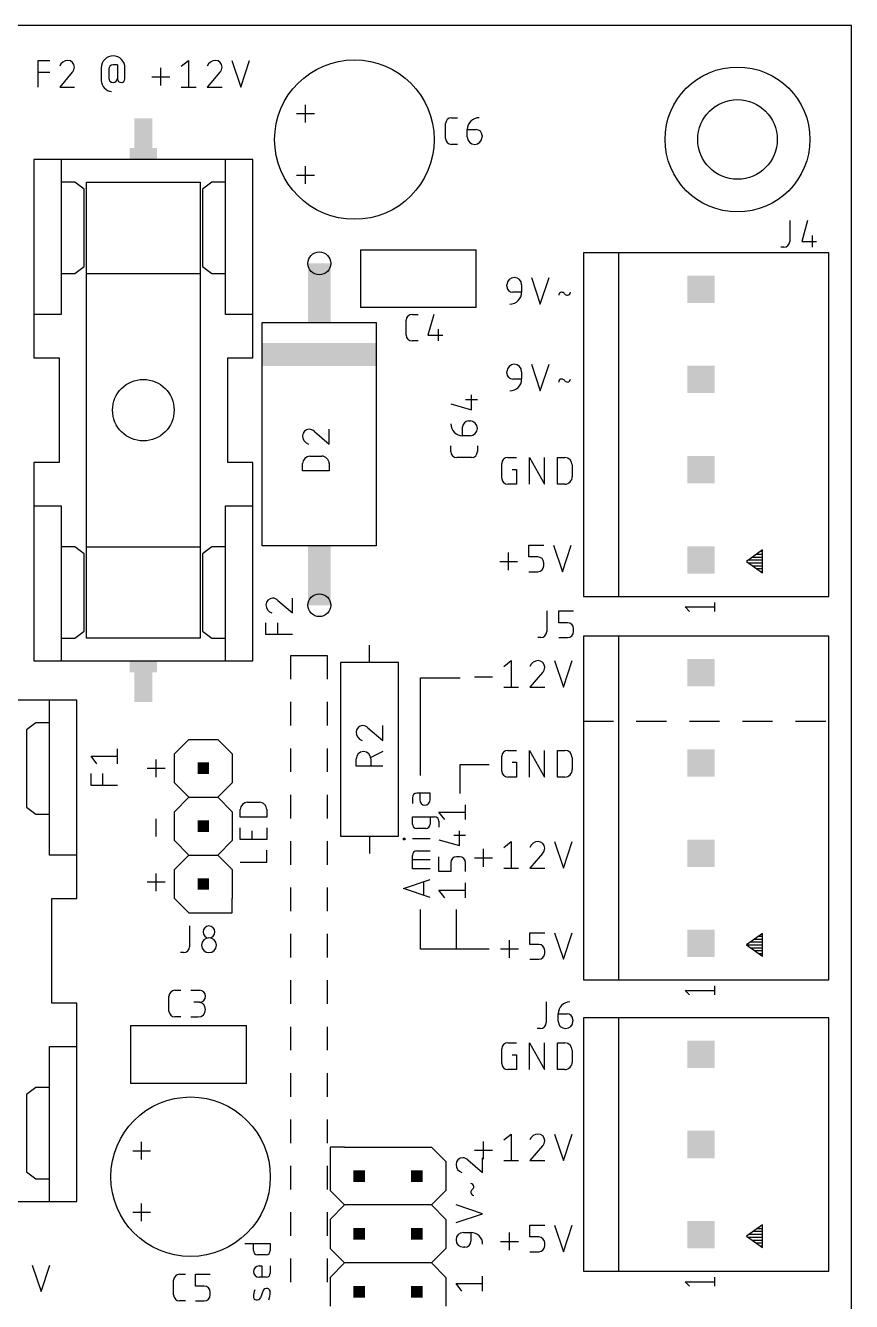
# Model space of a CAD drawing. Extents: x 0 to 94, y 0 to 124.
# Drawn here: x 57.8 to 94, y 42 to 98 of the extents above; entities that cross this region are included whole.
import ezdxf

# ---------------------------------------------------------------- set-up
doc = ezdxf.new("R2010")
doc.units = 0
for name, color, linetype in [('20', 30, 'CONTINUOUS'), ('21', 253, 'CONTINUOUS'), ('25', 253, 'CONTINUOUS'), ('51', 253, 'CONTINUOUS')]:
    doc.layers.add(name, color=color, linetype=linetype)

# ---------------------------------------------------------------- blocks, each defined once
blk = doc.blocks.new('RECT')
blk.add_solid([(-0.5, -0.5), (0.5, -0.5), (-0.5, 0.5), (0.5, 0.5)])

msp = doc.modelspace()

# ---------------------------------------------------------------- linework, layer by layer
at = {"layer": '20'}
for p, q in [((94, 98), (0, 98)), ((94, 0), (94, 98))]:
    msp.add_line(p, q, dxfattribs=at)
msp.add_circle((62.9325, 81.12), 1.35, dxfattribs=at)
at = {"layer": '21'}
for p, q in [((58.312, 95.3008), (58.312, 96.4692)), ((58.312, 96.4692), (58.8313, 96.4692)), ((64.5963, 96.2096), (64.9208, 96.4692)), ((64.9208, 96.4692), (64.9208, 95.3008)), ((66.8174, 96.4692), (67.2068, 95.3008)), ((67.2068, 95.3008), (67.5963, 96.4692)), ((58.312, 95.9499), (58.8313, 95.9499)), ((59.814, 95.9499), (59.2623, 95.3008)), ((61.0869, 96.1446), (61.0869, 95.5929)), ((61.4114, 96.0797), (61.4114, 95.6903)), ((61.8009, 96.2745), (61.6061, 96.2745)), ((61.8009, 96.2745), (61.8009, 95.6578)), ((62.1254, 95.6578), (62.1254, 96.1446)), ((63.3122, 95.7552), (64.0911, 95.7552)), ((63.7016, 95.3657), (63.7016, 96.1446)), ((66.291, 95.9499), (65.7393, 95.3008)), ((59.2623, 95.3008), (59.9114, 95.3008)), ((64.5963, 95.3008), (65.2454, 95.3008)), ((65.7393, 95.3008), (66.3884, 95.3008)), ((69.657, 94.1352), (70.436, 94.1352)), ((70.0465, 93.7457), (70.0465, 94.5246)), ((59.3325, 92.12), (58.1325, 92.12)), ((58.1325, 92.12), (58.1325, 85.32)), ((67.7325, 92.12), (59.3325, 92.12)), ((59.3325, 92.12), (59.3325, 91.12)), ((66.5325, 85.32), (66.5325, 92.12)), ((67.7325, 85.32), (67.7325, 92.12)), ((69.657, 91.4364), (70.4359, 91.4364)), ((70.0464, 91.0469), (70.0464, 91.8258)), ((59.3325, 91.12), (59.3325, 87.12)), ((59.9325, 91.12), (59.3325, 91.12)), ((60.3325, 90.82), (59.9325, 91.12)), ((60.3325, 87.42), (60.3325, 90.82)), ((60.4325, 87.12), (60.4325, 91.12)), ((60.4325, 91.12), (65.4325, 91.12)), ((60.4325, 87.12), (60.4325, 91.12)), ((65.4325, 91.12), (65.4325, 87.12)), ((65.4325, 91.12), (65.4325, 87.12)), ((65.9325, 91.12), (65.5325, 90.82)), ((65.5325, 90.82), (65.5325, 87.42)), ((66.5325, 91.12), (65.9325, 91.12)), ((72.4575, 88.1613), (72.4575, 85.6213)), ((72.4575, 88.1613), (77.5375, 88.1613)), ((77.5375, 85.6213), (77.5375, 88.1613)), ((83.8, 88.0263), (82.25, 88.0263)), ((82.25, 88.0263), (82.25, 72.9463)), ((93, 88.0263), (83.8, 88.0263)), ((83.8, 72.9463), (83.8, 88.0263)), ((93, 72.9463), (93, 88.0263)), ((59.9325, 87.12), (60.3325, 87.42)), ((65.5325, 87.42), (65.9325, 87.12)), ((59.3325, 87.12), (59.3325, 85.32)), ((59.3325, 87.12), (59.9325, 87.12)), ((60.4325, 75.12), (60.4325, 87.12)), ((60.4325, 87.12), (65.4325, 87.12)), ((65.4325, 87.12), (65.4325, 75.12)), ((65.9325, 87.12), (66.5325, 87.12)), ((79.9583, 86.9442), (80.3478, 85.7758)), ((80.3478, 85.7758), (80.7372, 86.9442)), ((78.8802, 86.5547), (78.8802, 86.6196)), ((79.5293, 86.2951), (79.1398, 86.2951)), ((79.5293, 86.6196), (79.5293, 86.2951)), ((58.1325, 85.32), (58.1325, 83.42)), ((59.3325, 85.32), (58.1325, 85.32)), ((67.7325, 85.32), (66.5325, 85.32)), ((67.7325, 83.42), (67.7325, 85.32)), ((77.5375, 85.6213), (72.4575, 85.6213)), ((68.1525, 75.1613), (68.1525, 84.9613)), ((68.1525, 84.9613), (73.1525, 84.9613)), ((73.1525, 84.9613), (73.1525, 75.1613)), ((58.1325, 83.42), (59.2325, 83.42)), ((59.2325, 83.42), (59.2325, 78.82)), ((66.6325, 78.82), (66.6325, 83.42)), ((66.6325, 83.42), (67.7325, 83.42)), ((79.9583, 83.1342), (80.3478, 81.9658)), ((80.3478, 81.9658), (80.7372, 83.1342)), ((78.8802, 82.7447), (78.8802, 82.8096)), ((79.5293, 82.4851), (79.1398, 82.4851)), ((79.5293, 82.8096), (79.5293, 82.4851)), ((77.3308, 81.1411), (77.3308, 81.7902)), ((76.422, 81.4007), (77.3308, 81.1411)), ((77.0712, 81.5955), (77.5905, 81.5955)), ((77.201, 80.6472), (77.2659, 80.6472)), ((76.9413, 79.9981), (76.9413, 80.3876)), ((76.422, 79.3019), (76.422, 79.5616)), ((77.2659, 79.9981), (76.9413, 79.9981)), ((77.5905, 79.5616), (77.5905, 79.3019)), ((77.3308, 79.0423), (76.6817, 79.0423)), ((78.9213, 79.0417), (79.3108, 79.0417)), ((79.8809, 77.8733), (79.8809, 79.0417)), ((79.8809, 79.0417), (80.53, 77.8733)), ((80.53, 77.8733), (80.53, 79.0417)), ((81.1001, 77.8733), (81.1001, 79.0417)), ((81.1001, 79.0417), (81.4246, 79.0417)), ((59.2325, 78.82), (58.1325, 78.82)), ((58.1325, 78.82), (58.1325, 76.92)), ((67.7325, 78.82), (66.6325, 78.82)), ((67.7325, 76.92), (67.7325, 78.82)), ((78.6617, 78.1329), (78.6617, 78.7821)), ((79.1161, 78.5224), (79.3108, 78.5224)), ((79.3108, 78.5224), (79.3108, 77.8733)), ((81.7492, 78.7171), (81.7492, 78.1979)), ((79.3108, 77.8733), (78.9213, 77.8733)), ((81.4246, 77.8733), (81.1001, 77.8733)), ((58.1325, 76.92), (58.1325, 70.12)), ((58.1325, 76.92), (59.3325, 76.92)), ((59.3325, 76.92), (59.3325, 70.12)), ((66.5325, 75.12), (66.5325, 76.92)), ((66.5325, 76.92), (67.7325, 76.92)), ((67.7325, 70.12), (67.7325, 76.92)), ((59.9325, 75.12), (59.3325, 75.12)), ((60.3325, 74.82), (59.9325, 75.12)), ((60.4325, 71.12), (60.4325, 75.12)), ((60.4325, 75.12), (65.4325, 75.12)), ((60.4325, 71.12), (60.4325, 75.12)), ((65.4325, 75.12), (65.4325, 71.12)), ((65.4325, 75.12), (65.4325, 71.12)), ((65.9325, 75.12), (65.5325, 74.82)), ((66.5325, 75.12), (65.9325, 75.12)), ((66.5325, 71.12), (66.5325, 75.12)), ((73.1525, 75.1613), (68.1525, 75.1613)), ((79.8509, 74.6812), (79.8509, 75.2005)), ((79.8509, 75.2005), (80.5, 75.2005)), ((80.929, 75.2005), (81.3185, 74.032)), ((81.3185, 74.032), (81.708, 75.2005)), ((60.3325, 71.42), (60.3325, 74.82)), ((65.5325, 74.82), (65.5325, 71.42)), ((78.5668, 74.4864), (79.3458, 74.4864)), ((78.9563, 74.097), (78.9563, 74.8759)), ((80.2404, 74.6812), (79.8509, 74.6812)), ((90.1, 74.9862), (89.4, 74.4862)), ((89.4, 74.4862), (90.1, 73.9862)), ((89.4879, 74.549), (90.1, 74.549)), ((89.6656, 74.676), (90.1, 74.676)), ((89.8435, 74.803), (90.1, 74.803)), ((90.0213, 74.93), (90.1, 74.93)), ((90.1, 73.9862), (90.1, 74.9862)), ((79.8509, 74.032), (80.2404, 74.032)), ((80.5, 74.2917), (80.5, 74.4215)), ((89.49, 74.422), (90.1, 74.422)), ((89.6677, 74.295), (90.1, 74.295)), ((89.8456, 74.168), (90.1, 74.168)), ((90.0234, 74.041), (90.1, 74.041)), ((82.25, 72.9463), (83.8, 72.9463)), ((83.8, 72.9463), (93, 72.9463)), ((86.9, 72.2863), (86.7, 72.4862)), ((86.7, 72.4862), (88, 72.4862)), ((88, 72.2863), (88, 72.6863)), ((59.3325, 71.12), (59.9325, 71.12)), ((59.9325, 71.12), (60.3325, 71.42)), ((65.4325, 71.12), (60.4325, 71.12)), ((65.5325, 71.42), (65.9325, 71.12)), ((65.9325, 71.12), (66.5325, 71.12)), ((66.5325, 70.12), (66.5325, 71.12)), ((83.8, 71.1988), (82.25, 71.1988)), ((82.25, 71.1988), (82.25, 56.1188)), ((93, 71.1988), (83.8, 71.1988)), ((83.8, 56.1188), (83.8, 71.1988)), ((93, 56.1188), (93, 71.1988)), ((72.8513, 70.045), (72.8513, 70.807)), ((58.1325, 70.12), (66.5325, 70.12)), ((66.5325, 70.12), (67.7325, 70.12)), ((69.4, 69.3143), (69.4, 70.35)), ((69.4, 70.35), (71, 70.35)), ((71, 70.35), (71, 69.3143)), ((71.5812, 70.045), (71.5812, 62.425)), ((74.1213, 70.045), (71.5812, 70.045)), ((74.1213, 62.425), (74.1213, 70.045)), ((78.7492, 69.8683), (79.0737, 70.1279)), ((79.0737, 70.1279), (79.0737, 68.9596)), ((80.9703, 70.1279), (81.3597, 68.9596)), ((81.3597, 68.9596), (81.7492, 70.1279)), ((80.4439, 69.6087), (79.8922, 68.9596)), ((75.0888, 65.0875), (75.0888, 69.3738)), ((75.0888, 69.3738), (76.835, 69.3738)), ((77.4651, 69.4139), (78.244, 69.4139)), ((78.7492, 68.9596), (79.3983, 68.9596)), ((79.8922, 68.9596), (80.5413, 68.9596)), ((60.0138, 68.3937), (51.6138, 68.3937)), ((58.8138, 61.5938), (58.8138, 68.3937)), ((60.0138, 61.5938), (60.0138, 68.3937)), ((69.4, 67.2786), (69.4, 68.3143)), ((71, 68.3143), (71, 67.2786)), ((58.2138, 67.3937), (57.8138, 67.0938)), ((58.8138, 67.3937), (58.2138, 67.3937)), ((82.2325, 67.4688), (83.5598, 67.4688)), ((84.5598, 67.4688), (85.887, 67.4688)), ((86.887, 67.4688), (88.2143, 67.4688)), ((89.2143, 67.4688), (90.5415, 67.4688)), ((91.5415, 67.4688), (92.8688, 67.4688)), ((57.8138, 67.0938), (57.8138, 63.6938)), ((64.2938, 66.04), (64.9288, 66.675)), ((64.9288, 66.675), (66.1988, 66.675)), ((66.1988, 66.675), (66.8338, 66.04)), ((69.4, 65.2429), (69.4, 66.2786)), ((71, 66.2786), (71, 65.2429)), ((78.9213, 66.1904), (79.3108, 66.1904)), ((79.8809, 65.0221), (79.8809, 66.1904)), ((79.8809, 66.1904), (80.53, 65.0221)), ((80.53, 65.0221), (80.53, 66.1904)), ((81.1001, 65.0221), (81.1001, 66.1904)), ((81.1001, 66.1904), (81.4246, 66.1904)), ((63.4948, 65.0105), (63.4948, 65.7895)), ((64.2938, 64.77), (64.2938, 66.04)), ((66.8338, 66.04), (66.8338, 64.77)), ((76.835, 64.2938), (76.835, 65.5637)), ((76.835, 65.5637), (78.105, 65.5637)), ((78.6617, 65.2817), (78.6617, 65.9308)), ((79.1161, 65.6712), (79.3108, 65.6712)), ((79.3108, 65.6712), (79.3108, 65.0221)), ((81.7492, 65.8659), (81.7492, 65.3466)), ((63.8843, 65.4), (63.1054, 65.4)), ((79.3108, 65.0221), (78.9213, 65.0221)), ((81.4246, 65.0221), (81.1001, 65.0221)), ((64.9288, 64.135), (64.2938, 64.77)), ((66.8338, 64.77), (66.1988, 64.135)), ((64.2938, 63.5), (64.9288, 64.135)), ((64.9288, 64.135), (66.1988, 64.135)), ((66.1988, 64.135), (66.8338, 63.5)), ((67.5054, 63.914), (68.0246, 63.914)), ((69.4, 63.2071), (69.4, 64.2429)), ((71, 64.2429), (71, 63.2071)), ((74.7353, 64.1136), (74.7353, 63.8539)), ((75.5142, 64.3083), (74.93, 64.3083)), ((75.0598, 64.3083), (75.0598, 64.0162)), ((75.5142, 64.0162), (75.5142, 64.3083)), ((57.8138, 63.6938), (58.2138, 63.3938)), ((58.2138, 63.3938), (58.8138, 63.3938)), ((64.2938, 62.23), (64.2938, 63.5)), ((66.8338, 63.5), (66.8338, 62.23)), ((67.1808, 63.2649), (67.1808, 63.5895)), ((68.3492, 63.5895), (68.3492, 63.2649)), ((74.7353, 62.9551), (74.7353, 63.2796)), ((74.7353, 63.2796), (75.7089, 63.2796)), ((75.5142, 63.2796), (75.5142, 62.9551)), ((76.1579, 63.1549), (75.8983, 63.4795)), ((75.8983, 63.4795), (77.0667, 63.4795)), ((77.0667, 63.1549), (77.0667, 63.8041)), ((63.4948, 62.4105), (63.4948, 63.1895)), ((68.3492, 63.2649), (67.1808, 63.2649)), ((67.1808, 62.2766), (67.1808, 62.7959)), ((68.3492, 62.7959), (68.3492, 62.2766)), ((75.3195, 62.7603), (74.93, 62.7603)), ((75.9037, 63.0849), (75.9037, 62.8252)), ((64.9288, 61.595), (64.2938, 62.23)), ((66.8338, 62.23), (66.1988, 61.595)), ((68.3492, 62.2766), (67.1808, 62.2766)), ((67.7001, 62.2766), (67.7001, 62.666)), ((69.4, 61.1714), (69.4, 62.2071)), ((71, 62.2071), (71, 61.1714)), ((71.5812, 62.425), (74.1213, 62.425)), ((72.8513, 62.425), (72.8513, 61.663)), ((74.3458, 62.2695), (74.3458, 62.3344)), ((74.3458, 62.3344), (74.4107, 62.3344)), ((74.4107, 62.2695), (74.3458, 62.2695)), ((74.4107, 62.3344), (74.4107, 62.2695)), ((75.5142, 62.302), (74.7353, 62.302)), ((75.8983, 62.2716), (76.8071, 62.0119)), ((76.5474, 62.4663), (77.0667, 62.4663)), ((76.8071, 62.0119), (76.8071, 62.6611)), ((78.7492, 61.9308), (79.0737, 62.1905)), ((79.0737, 62.1905), (79.0737, 61.0221)), ((80.9703, 62.1905), (81.3597, 61.0221)), ((81.3597, 61.0221), (81.7492, 62.1905)), ((60.0138, 61.5938), (58.8138, 61.5938)), ((60.0138, 59.6938), (60.0138, 61.5938)), ((64.2938, 60.96), (64.9288, 61.595)), ((64.9288, 61.595), (66.1988, 61.595)), ((66.1988, 61.595), (66.8338, 60.96)), ((68.3492, 61.286), (68.3492, 61.8053)), ((74.93, 61.777), (75.5142, 61.777)), ((77.8545, 61.087), (77.8545, 61.8659)), ((80.4439, 61.6712), (79.8922, 61.0221)), ((67.1808, 61.286), (68.3492, 61.286)), ((74.7353, 60.9981), (74.7353, 61.5823)), ((75.5142, 61.3876), (74.7353, 61.3876)), ((75.8983, 60.8689), (75.8983, 61.5181)), ((76.4176, 61.2584), (76.4176, 60.8689)), ((76.8071, 61.5181), (76.6772, 61.5181)), ((77.0667, 60.8689), (77.0667, 61.2584)), ((77.4651, 61.4764), (78.244, 61.4764)), ((63.4948, 60.0105), (63.4948, 60.7895)), ((64.2938, 59.69), (64.2938, 60.96)), ((66.8338, 60.96), (66.8338, 59.69)), ((74.3458, 60.1303), (75.5142, 60.5197)), ((75.5142, 60.9981), (74.7353, 60.9981)), ((76.4176, 60.8689), (75.8983, 60.8689)), ((78.7492, 61.0221), (79.3983, 61.0221)), ((79.8922, 61.0221), (80.5413, 61.0221)), ((63.8843, 60.4), (63.1054, 60.4)), ((69.4, 59.1357), (69.4, 60.1714)), ((71, 60.1714), (71, 59.1357)), ((75.5142, 59.7408), (74.3458, 60.1303)), ((75.2221, 60.4224), (75.2221, 59.8382)), ((76.1579, 59.726), (75.8983, 60.0505)), ((75.8983, 60.0505), (77.0667, 60.0505)), ((77.0667, 59.726), (77.0667, 60.3751)), ((58.9138, 55.0938), (58.9138, 59.6938)), ((58.9138, 59.6938), (60.0138, 59.6938)), ((64.2938, 59.69), (64.9288, 59.055)), ((66.8338, 59.055), (66.8338, 59.69)), ((64.9288, 59.055), (66.1988, 59.055)), ((66.1988, 59.055), (66.8338, 59.055)), ((75.0888, 57.4675), (75.0888, 59.2138)), ((76.6763, 57.4675), (76.6763, 59.2138)), ((69.4, 57.1), (69.4, 58.1357)), ((71, 58.1357), (71, 57.1)), ((78.9975, 57.087), (78.9975, 57.8659)), ((79.8922, 57.6712), (79.8922, 58.1905)), ((79.8922, 58.1905), (80.5413, 58.1905)), ((80.9703, 58.1905), (81.3597, 57.0221)), ((81.3597, 57.0221), (81.7492, 58.1905)), ((90.1, 58.1588), (89.4, 57.6588)), ((89.5768, 57.785), (90.1, 57.785)), ((89.7546, 57.912), (90.1, 57.912)), ((89.9323, 58.039), (90.1, 58.039)), ((90.1, 57.1588), (90.1, 58.1588)), ((76.6763, 57.4675), (75.0888, 57.4675)), ((78.105, 57.4675), (76.6763, 57.4675)), ((78.6081, 57.4764), (79.387, 57.4764)), ((80.2816, 57.6712), (79.8922, 57.6712)), ((80.5413, 57.2817), (80.5413, 57.4115)), ((89.4, 57.6588), (90.1, 57.1588)), ((89.401, 57.658), (90.1, 57.658)), ((89.5789, 57.531), (90.1, 57.531)), ((89.7567, 57.404), (90.1, 57.404)), ((89.9344, 57.277), (90.1, 57.277)), ((79.8922, 57.0221), (80.2816, 57.0221)), ((69.4, 55.0643), (69.4, 56.1)), ((71, 56.1), (71, 55.0643)), ((82.25, 56.1188), (83.8, 56.1188)), ((83.8, 56.1188), (93, 56.1188)), ((86.9, 55.4588), (86.7, 55.6588)), ((86.7, 55.6588), (88, 55.6588)), ((88, 55.4588), (88, 55.8588)), ((60.0138, 55.0938), (58.9138, 55.0938)), ((60.0138, 53.1938), (60.0138, 55.0938)), ((83.8, 54.455), (82.25, 54.455)), ((82.25, 54.455), (82.25, 43.335)), ((93, 54.455), (83.8, 54.455)), ((83.8, 43.335), (83.8, 54.455)), ((93, 43.335), (93, 54.455)), ((62.3713, 54.11), (62.3713, 51.57)), ((62.3713, 54.11), (67.4513, 54.11)), ((67.4513, 51.57), (67.4513, 54.11)), ((69.4, 53.0286), (69.4, 54.0643)), ((71, 54.0643), (71, 53.0286)), ((78.9213, 53.3555), (79.3108, 53.3555)), ((79.8809, 52.187), (79.8809, 53.3555)), ((79.8809, 53.3555), (80.53, 52.187)), ((80.53, 52.187), (80.53, 53.3555)), ((81.1001, 52.187), (81.1001, 53.3555)), ((81.1001, 53.3555), (81.4246, 53.3555)), ((58.8138, 51.3938), (58.8138, 53.1938)), ((58.8138, 53.1938), (60.0138, 53.1938)), ((60.0138, 46.3938), (60.0138, 53.1938)), ((78.6617, 52.4467), (78.6617, 53.0958)), ((79.1161, 52.8362), (79.3108, 52.8362)), ((79.3108, 52.8362), (79.3108, 52.187)), ((81.7492, 53.0309), (81.7492, 52.5116)), ((79.3108, 52.187), (78.9213, 52.187)), ((81.4246, 52.187), (81.1001, 52.187)), ((67.4513, 51.57), (62.3713, 51.57)), ((69.4, 50.9929), (69.4, 52.0286)), ((71, 52.0286), (71, 50.9929)), ((58.2138, 51.3938), (57.8138, 51.0938)), ((57.8138, 51.0938), (57.8138, 47.6938)), ((58.8138, 51.3938), (58.2138, 51.3938)), ((58.8138, 47.3938), (58.8138, 51.3938)), ((69.4, 48.9571), (69.4, 49.9929)), ((71, 49.9929), (71, 48.9571)), ((78.7492, 49.0958), (79.0737, 49.3555)), ((79.0737, 49.3555), (79.0737, 48.187)), ((80.9703, 49.3555), (81.3597, 48.187)), ((81.3597, 48.187), (81.7492, 49.3555)), ((62.8565, 48.2307), (62.8565, 49.0096)), ((71.7613, 48.78), (71.1262, 48.78)), ((71.1262, 48.78), (71.1262, 46.875)), ((71.7613, 48.78), (75.5713, 48.78)), ((75.5713, 48.78), (76.2062, 48.145)), ((77.8545, 48.252), (77.8545, 49.0309)), ((80.4439, 48.8362), (79.8922, 48.187)), ((62.4671, 48.6202), (63.246, 48.6202)), ((77.1701, 48.2155), (77.8192, 47.6637)), ((77.4651, 48.6414), (78.244, 48.6414)), ((77.8192, 47.6637), (77.8192, 48.3129)), ((78.7492, 48.187), (79.3983, 48.187)), ((79.8922, 48.187), (80.5413, 48.187)), ((57.8138, 47.6938), (58.2138, 47.3938)), ((69.4, 46.9214), (69.4, 47.9571)), ((71, 47.9571), (71, 46.9214)), ((76.2062, 48.145), (76.2062, 46.875)), ((58.2138, 47.3938), (58.8138, 47.3938)), ((58.8138, 46.3938), (58.8138, 47.3938)), ((71.1262, 46.875), (71.7613, 46.24)), ((76.2062, 46.875), (75.5713, 46.24)), ((50.4138, 46.3938), (58.8138, 46.3938)), ((58.8138, 46.3938), (60.0138, 46.3938)), ((62.467, 45.9214), (63.2459, 45.9214)), ((62.8564, 45.5319), (62.8564, 46.3108)), ((69.4, 44.8857), (69.4, 45.9214)), ((71, 45.9214), (71, 44.8857)), ((71.7613, 46.24), (71.1262, 45.605)), ((75.5713, 46.24), (71.7613, 46.24)), ((75.5713, 46.24), (76.2062, 45.605)), ((77.8192, 45.8547), (76.6508, 46.2442)), ((71.1262, 45.605), (71.1262, 44.335)), ((76.2062, 45.605), (76.2062, 44.335)), ((76.6508, 45.4652), (77.8192, 45.8547)), ((79.8922, 44.8362), (79.8922, 45.3555)), ((79.8922, 45.3555), (80.5413, 45.3555)), ((80.9703, 45.3555), (81.3597, 44.187)), ((81.3597, 44.187), (81.7492, 45.3555)), ((90.1, 45.375), (89.4, 44.875)), ((90.1, 44.375), (90.1, 45.375)), ((76.9754, 45.0363), (77.2999, 45.0363)), ((77.2999, 45.0363), (77.2999, 44.6468)), ((78.9975, 44.252), (78.9975, 45.0309)), ((80.2816, 44.8362), (79.8922, 44.8362)), ((89.4, 44.875), (90.1, 44.375)), ((89.4616, 44.831), (90.1, 44.831)), ((89.5162, 44.958), (90.1, 44.958)), ((89.694, 45.085), (90.1, 45.085)), ((89.8718, 45.212), (90.1, 45.212)), ((90.0496, 45.339), (90.1, 45.339)), ((67.3862, 44.5478), (68.5038, 44.5478)), ((67.7587, 44.2374), (67.7587, 44.5478)), ((68.5038, 44.5478), (68.5038, 44.2374)), ((71.1262, 44.335), (71.7613, 43.7)), ((76.2062, 44.335), (75.5713, 43.7)), ((77.0403, 44.3871), (76.9754, 44.3871)), ((78.6081, 44.6414), (79.387, 44.6414)), ((80.5413, 44.4467), (80.5413, 44.5765)), ((89.6394, 44.704), (90.1, 44.704)), ((89.8172, 44.577), (90.1, 44.577)), ((89.995, 44.45), (90.1, 44.45)), ((68.3175, 44.0511), (67.945, 44.0511)), ((69.4, 42.85), (69.4, 43.8857)), ((71, 43.8857), (71, 42.85)), ((71.7613, 43.7), (71.1262, 43.065)), ((75.5713, 43.7), (71.7613, 43.7)), ((75.5713, 43.7), (76.2062, 43.065)), ((79.8922, 44.187), (80.2816, 44.187)), ((58.0544, 43.6055), (58.4438, 42.437)), ((58.4438, 42.437), (58.8333, 43.6055)), ((68.0071, 43.5646), (68.1313, 43.5646)), ((68.1313, 43.5646), (68.1313, 43.0679)), ((68.5038, 43.5646), (68.5038, 43.2541)), ((82.25, 43.335), (83.8, 43.335)), ((83.8, 43.335), (93, 43.335)), ((68.3175, 43.0679), (68.0071, 43.0679)), ((71.1262, 43.065), (71.1262, 41.795)), ((76.2062, 43.065), (76.2062, 41.795)), ((76.9104, 42.4637), (76.6508, 42.7883)), ((76.6508, 42.7883), (77.8192, 42.7883)), ((77.8192, 42.4637), (77.8192, 43.1129)), ((86.9, 42.675), (86.7, 42.875)), ((86.7, 42.875), (88, 42.875)), ((88, 42.675), (88, 43.075)), ((68.1934, 42.4809), (68.0692, 42.1704))]:
    msp.add_line(p, q, dxfattribs=at)
for centre, radius in [((72.1938, 92.995), 3.5), ((89, 93), 3.1789), ((89, 93), 1.7463), ((65.0037, 47.48), 3.5)]:
    msp.add_circle(centre, radius, dxfattribs=at)
for centre, radius, start, end in [((59.6193, 96.0939), 0.3753, 90.0001, 162.0549), ((59.6193, 96.1771), 0.2921, 0, 90), ((61.6061, 96.1446), 0.5193, 0, 180), ((66.0963, 96.0939), 0.3753, 90.0001, 162.0549), ((66.0963, 96.1771), 0.2921, 0, 90), ((59.5977, 96.1771), 0.3138, 313.604, 359.9996), ((61.6061, 96.0797), 0.1947, 90, 179.9991), ((66.0746, 96.1771), 0.3138, 313.604, 359.9996), ((61.5748, 95.5929), 0.488, 180, 266.05), ((61.6061, 95.6903), 0.1947, 180, 0), ((61.9632, 95.6578), 0.1623, 180, 0), ((79.2048, 86.6196), 0.3246, 0, 180), ((79.1398, 86.5547), 0.2596, 180, 270), ((79.01, 86.2951), 0.5193, 270, 0), ((81.2847, 86.1653), 0.1298, 89.9986, 180), ((81.2847, 86.1328), 0.1623, 36.8699, 89.9989), ((81.5444, 86.2951), 0.1298, 270.0014, 0), ((81.5444, 86.3275), 0.1623, 216.8697, 270.0013), ((79.2048, 82.8096), 0.3246, 0, 180), ((79.1398, 82.7447), 0.2596, 180, 270), ((79.01, 82.4851), 0.5193, 270, 0), ((81.2847, 82.3553), 0.1298, 89.9986, 180), ((81.2847, 82.3228), 0.1623, 36.8699, 89.9989), ((81.5444, 82.5175), 0.1623, 216.8697, 270.0013), ((81.5444, 82.4851), 0.1298, 270.0014, 0), ((77.201, 80.3876), 0.2596, 90, 180), ((77.2659, 80.3227), 0.3246, 270, 90), ((76.9413, 80.5174), 0.5193, 180.0007, 270), ((76.6817, 79.3019), 0.2596, 180.0014, 270), ((77.3308, 79.3019), 0.2596, 270, 0), ((78.9213, 78.7821), 0.2596, 90.0007, 180), ((81.4246, 78.7171), 0.3246, 0, 90), ((78.9213, 78.1329), 0.2596, 180, 270), ((81.4246, 78.1979), 0.3246, 269.9994, 0), ((80.2404, 74.4215), 0.2596, 0, 90), ((80.2404, 74.2917), 0.2596, 270, 0), ((80.2492, 69.7527), 0.3753, 90.0001, 162.0549), ((80.2492, 69.8359), 0.2921, 0, 90), ((80.2275, 69.8359), 0.3138, 313.604, 359.9996), ((78.9213, 65.9308), 0.2596, 90.0007, 180), ((81.4246, 65.8659), 0.3246, 0, 90), ((78.9213, 65.2817), 0.2596, 180, 270), ((81.4246, 65.3466), 0.3246, 269.9994, 0), ((67.5054, 63.5895), 0.3246, 90, 180), ((68.0246, 63.5895), 0.3246, 359.9994, 90), ((74.93, 64.1136), 0.1947, 90, 180), ((75.287, 64.0162), 0.2272, 180, 0), ((75.7089, 63.0849), 0.1947, 0, 90), ((74.93, 62.9551), 0.1947, 180, 270), ((75.3195, 62.9551), 0.1947, 270, 0), ((80.2492, 61.8152), 0.3753, 90.0001, 162.0549), ((80.2492, 61.8984), 0.2921, 0, 90), ((74.93, 61.5823), 0.1947, 90, 180), ((80.2275, 61.8984), 0.3138, 313.604, 359.9996), ((76.6772, 61.2584), 0.2596, 90, 180), ((76.8071, 61.2584), 0.2596, 0, 90), ((80.2816, 57.4115), 0.2596, 0, 90), ((80.2816, 57.2817), 0.2596, 270, 0), ((78.9213, 53.0958), 0.2596, 90.0007, 180), ((81.4246, 53.0309), 0.3246, 0, 90), ((78.9213, 52.4467), 0.2596, 180, 270), ((81.4246, 52.5116), 0.3246, 269.9994, 0), ((80.2492, 48.9802), 0.3753, 90.0001, 162.0549), ((80.2492, 49.0633), 0.2921, 0, 90), ((80.2275, 49.0634), 0.3138, 313.604, 359.9996), ((76.9429, 48.0208), 0.2921, 90, 180), ((76.9429, 47.9991), 0.3137, 43.6034, 90.0002), ((77.0261, 48.0208), 0.3753, 180.0001, 252.0554), ((77.2999, 47.0513), 0.1298, 0.0041, 89.9959), ((77.2675, 47.0513), 0.1623, 306.8684, 0.0049), ((77.4622, 46.7917), 0.1623, 126.8684, 180.0004), ((77.4297, 46.7917), 0.1298, 180, 270), ((76.9754, 44.7117), 0.3246, 90, 270), ((77.2999, 44.517), 0.5193, 0, 90), ((80.2816, 44.5765), 0.2596, 0, 90), ((67.945, 44.2374), 0.1863, 180, 270), ((68.3175, 44.2374), 0.1863, 270.001, 0), ((77.0403, 44.6468), 0.2596, 270, 0), ((80.2816, 44.4467), 0.2596, 270, 0), ((68.0071, 43.3162), 0.2484, 90, 270), ((68.3175, 43.2541), 0.1863, 270.001, 0), ((68.3428, 42.4211), 0.161, 359.1803, 158.199), ((67.9197, 42.2302), 0.161, 179.1803, 338.199), ((68.4638, 42.2224), 0.7051, 155.7614, 179.1803), ((67.4508, 42.4338), 1.0531, 340.2104, 359.1803)]:
    msp.add_arc(centre, radius, start, end, dxfattribs=at)
at = {"layer": '25'}
for p, q in [((76.1908, 93.0442), (76.1908, 93.6934)), ((76.4504, 93.953), (76.7101, 93.953)), ((77.1466, 93.4337), (77.5361, 93.4337)), ((77.1466, 93.1092), (77.1466, 93.4337)), ((77.7957, 93.1741), (77.7957, 93.1092)), ((76.7101, 92.7846), (76.4504, 92.7846)), ((91.289, 89.4367), (91.289, 88.5279)), ((92.076, 89.4367), (91.8164, 88.5279)), ((91.8164, 88.5279), (92.4655, 88.5279)), ((92.2707, 88.7876), (92.2707, 88.2683)), ((91.0294, 88.2683), (90.8996, 88.2683)), ((74.7229, 85.3255), (74.9826, 85.3255)), ((75.6788, 85.3255), (75.4191, 84.4167)), ((74.4633, 84.4167), (74.4633, 85.0658)), ((75.8735, 84.6763), (75.8735, 84.157)), ((74.9826, 84.157), (74.7229, 84.157)), ((75.4191, 84.4167), (76.0682, 84.4167)), ((70.4351, 80.1849), (71.0842, 79.6331)), ((71.0842, 79.6331), (71.0842, 80.2823)), ((70.2404, 79.1012), (70.7596, 79.1012)), ((69.9158, 78.452), (69.9158, 78.7766)), ((71.0842, 78.452), (69.9158, 78.452)), ((71.0842, 78.7766), (71.0842, 78.452)), ((69.4817, 72.221), (69.4817, 72.8702)), ((68.8326, 72.7728), (69.4817, 72.221)), ((80.6278, 72.313), (80.6278, 71.4042)), ((81.1551, 71.7937), (81.1551, 72.313)), ((81.1551, 72.313), (81.8042, 72.313)), ((68.3133, 71.2708), (68.3133, 71.7901)), ((68.8326, 71.2708), (68.8326, 71.7901)), ((81.5446, 71.7937), (81.1551, 71.7937)), ((69.4817, 71.2708), (68.3133, 71.2708)), ((80.3681, 71.1446), (80.2383, 71.1446)), ((81.1551, 71.1446), (81.5446, 71.1446)), ((81.8042, 71.4042), (81.8042, 71.534)), ((73.4355, 66.6277), (73.4355, 67.2768)), ((72.7863, 67.1794), (73.4355, 66.6277)), ((61.8055, 65.6063), (61.8055, 66.2554)), ((73.4355, 66.1412), (72.9162, 65.8815)), ((60.8967, 65.6063), (60.6371, 65.9309)), ((60.6371, 65.9309), (61.8055, 65.9309)), ((72.267, 65.4921), (72.267, 65.8166)), ((72.9162, 65.8166), (72.9162, 65.4921)), ((60.6371, 64.6561), (60.6371, 65.1754)), ((61.1563, 64.6561), (61.1563, 65.1754)), ((73.4355, 65.4921), (72.267, 65.4921)), ((61.8055, 64.6561), (60.6371, 64.6561)), ((64.9591, 58.4843), (64.9591, 57.5755)), ((64.6994, 57.3159), (64.5696, 57.3159)), ((64.3167, 55.6617), (64.5763, 55.6617)), ((65.0129, 55.6617), (65.4023, 55.6617)), ((64.0571, 54.7529), (64.0571, 55.4021)), ((65.4023, 55.1424), (65.1427, 55.1424)), ((80.604, 55.1504), (80.604, 54.2417)), ((64.5763, 54.4933), (64.3167, 54.4933)), ((65.0129, 54.4933), (65.3374, 54.4933)), ((81.1314, 54.6312), (81.5208, 54.6312)), ((81.1314, 54.3066), (81.1314, 54.6312)), ((81.7805, 54.3715), (81.7805, 54.3066)), ((80.3444, 53.9821), (80.2146, 53.9821)), ((64.5204, 43.1992), (64.7801, 43.1992)), ((65.2166, 42.68), (65.2166, 43.1992)), ((65.2166, 43.1992), (65.8657, 43.1992)), ((64.2608, 42.2905), (64.2608, 42.9396)), ((65.6061, 42.68), (65.2166, 42.68)), ((64.7801, 42.0309), (64.5204, 42.0309)), ((65.2166, 42.0309), (65.6061, 42.0309)), ((65.8657, 42.2905), (65.8657, 42.4203))]:
    msp.add_line(p, q, dxfattribs=at)
for centre, radius, start, end in [((76.4504, 93.6934), 0.2596, 90.0007, 180), ((77.6659, 93.4337), 0.5193, 90.0003, 180), ((76.4504, 93.0442), 0.2596, 180, 270), ((77.4712, 93.1092), 0.3246, 180, 0), ((77.5361, 93.1741), 0.2596, 0, 90), ((91.0294, 88.5279), 0.2596, 270, 0), ((74.7229, 85.0658), 0.2596, 90.0007, 180), ((74.7229, 84.4167), 0.2596, 180, 270), ((70.2079, 79.9902), 0.2921, 90, 180), ((70.2079, 79.9685), 0.3137, 43.6034, 90.0002), ((70.2911, 79.9902), 0.3753, 180.0001, 252.0554), ((70.2404, 78.7766), 0.3246, 90, 180), ((70.7596, 78.7766), 0.3246, 359.9994, 90), ((68.6054, 72.5781), 0.2921, 90, 180), ((68.6054, 72.5564), 0.3137, 43.6034, 90.0002), ((68.6886, 72.5781), 0.3753, 180.0001, 252.0554), ((81.5446, 71.534), 0.2596, 0, 90), ((80.3681, 71.4042), 0.2596, 270, 0), ((81.5446, 71.4042), 0.2596, 270, 0), ((72.5592, 66.9847), 0.2921, 90, 180), ((72.5592, 66.9631), 0.3137, 43.6034, 90.0002), ((72.6423, 66.9847), 0.3753, 180.0001, 252.0554), ((72.5916, 65.8166), 0.3246, 0, 180), ((65.811, 58.2246), 0.2596, 0, 180), ((65.811, 57.6404), 0.3246, 0, 180), ((65.811, 58.2246), 0.2596, 180, 0), ((64.6994, 57.5755), 0.2596, 270, 0), ((65.811, 57.6404), 0.3246, 180, 0), ((64.3167, 55.4021), 0.2596, 90.0007, 180), ((65.4023, 55.4021), 0.2596, 270, 90), ((65.3374, 54.8179), 0.3246, 270, 90), ((81.6506, 54.6312), 0.5193, 90.0003, 180), ((64.3167, 54.7529), 0.2596, 180, 270), ((81.5208, 54.3715), 0.2596, 0, 90), ((80.3444, 54.2417), 0.2596, 270, 0), ((81.4559, 54.3066), 0.3246, 180, 0), ((64.5204, 42.9396), 0.2596, 90.0007, 180), ((65.6061, 42.4203), 0.2596, 0, 90), ((64.5204, 42.2905), 0.2596, 180, 270), ((65.6061, 42.2905), 0.2596, 270, 0)]:
    msp.add_arc(centre, radius, start, end, dxfattribs=at)
at = {"layer": '51'}
for centre in [(70.6525, 87.5613), (70.6525, 72.5613)]:
    msp.add_circle(centre, 0.5, dxfattribs=at)

# ---------------------------------------------------------------- block references
at = {"layer": '21', "xscale": 0.5, "yscale": 1.2, "rotation": 90}
for p in [(62.9325, 92.37), (62.9325, 69.87)]:
    msp.add_blockref('RECT', p, dxfattribs=at)
at = {"layer": '21', "xscale": 1.7, "rotation": 90}
for p in [(70.6525, 85.8113), (70.6525, 74.3113)]:
    msp.add_blockref('RECT', p, dxfattribs=at)
at = {"layer": '21', "yscale": 5, "rotation": 90}
msp.add_blockref('RECT', (70.6525, 83.5613), dxfattribs=at)
at = {"layer": '51'}
for p, xscale, yscale, rotation in [((62.9325, 93.27), 1.3, 0.8, 90), ((87.4, 86.4263), 1.2, 1.2, 90), ((87.4, 82.4663), 1.2, 1.2, 90), ((87.4, 78.5063), 1.2, 1.2, 90), ((87.4, 74.5463), 1.2, 1.2, 90), ((87.4, 69.5988), 1.2, 1.2, 90), ((62.9325, 68.97), 1.3, 0.8, 90), ((87.4, 65.6388), 1.2, 1.2, 90), ((65.5637, 65.405), 0.508, 0.508, 90), ((65.5637, 62.865), 0.508, 0.508, 90), ((87.4, 61.6788), 1.2, 1.2, 90), ((65.5637, 60.325), 0.508, 0.508, 90), ((87.4, 57.7188), 1.2, 1.2, 90), ((87.4, 52.855), 1.2, 1.2, 90), ((87.4, 48.895), 1.2, 1.2, 90), ((72.3963, 47.51), 0.508, 0.508, 270), ((74.9363, 47.51), 0.508, 0.508, 270), ((87.4, 44.935), 1.2, 1.2, 90), ((72.3963, 44.97), 0.508, 0.508, 270), ((74.9363, 44.97), 0.508, 0.508, 270), ((72.3963, 42.43), 0.508, 0.508, 270), ((74.9363, 42.43), 0.508, 0.508, 270)]:
    msp.add_blockref('RECT', p, dxfattribs=dict(at, xscale=xscale, yscale=yscale, rotation=rotation))
at = {"layer": '51', "xscale": 0.9, "rotation": 90}
for p in [(70.6525, 87.1112), (70.6525, 73.0113)]:
    msp.add_blockref('RECT', p, dxfattribs=at)

doc.saveas('drawing.dxf')
